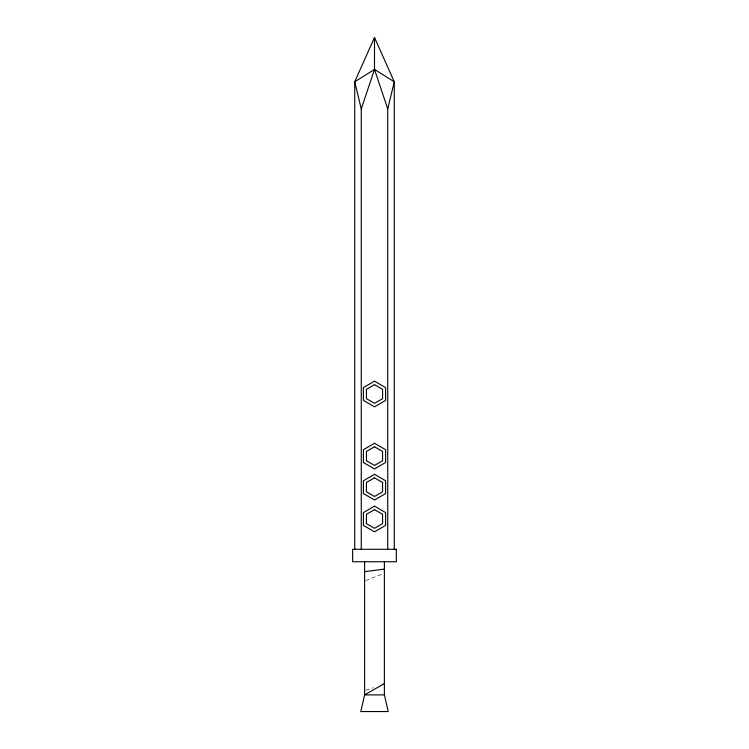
<?xml version="1.0" encoding="UTF-8"?>
<svg xmlns="http://www.w3.org/2000/svg" width="749" height="749" viewBox="0 0 749 749"><rect width="100%" height="100%" fill="white"/><g stroke="black" fill="none" stroke-linecap="round" stroke-linejoin="round"><path stroke-width="0.56" stroke-dasharray="3.75 2.81" d="M365.662 580.625L383.338 573.622M365.718 690.185L373.405 687.751"/><path stroke-width="1.12" d="M387.739 549.27L387.739 108.933L394.264 81.781L374.5 37.45L354.736 81.781L354.736 549.27M361.261 549.27L361.261 108.933L374.5 69.423L374.5 37.45M394.264 549.27L394.264 81.781L374.5 69.423L354.736 81.781L361.261 108.933M384.387 683.537L364.613 694.903L360.765 711.55L388.235 711.55L384.387 694.903L384.387 561.75M364.613 571.656L384.387 569.109M384.387 694.903L364.613 694.903L364.613 561.75M374.5 69.423L387.739 108.933M374.5 381.175L363.396 387.589L363.396 400.415L374.5 406.829L385.604 400.415L385.604 387.589L374.5 381.175M374.5 384.686L366.43 389.34L366.43 398.655L374.5 403.318L382.57 398.655L382.57 389.34L374.5 384.686M374.5 443.286L363.396 449.69L363.396 462.517L374.5 468.93L385.604 462.517L385.604 449.69L374.5 443.286M374.5 446.788L366.43 451.45L366.43 460.766L374.5 465.419L382.57 460.766L382.57 451.45L374.5 446.788M374.5 474.332L363.396 480.746L363.396 493.572L374.5 499.986L385.604 493.572L385.604 480.746L374.5 474.332M374.5 477.843L366.43 482.506L366.43 491.821L374.5 496.475L382.57 491.821L382.57 482.506L374.5 477.843M374.5 506.165L363.396 512.578L363.396 525.405L374.5 531.818L385.604 525.405L385.604 512.578L374.5 506.165M374.5 509.676L366.43 514.329L366.43 523.645L374.5 528.307L382.57 523.645L382.57 514.329L374.5 509.676M396.343 549.27L352.657 549.27L352.657 561.75L396.343 561.75L396.343 549.27"/></g></svg>
